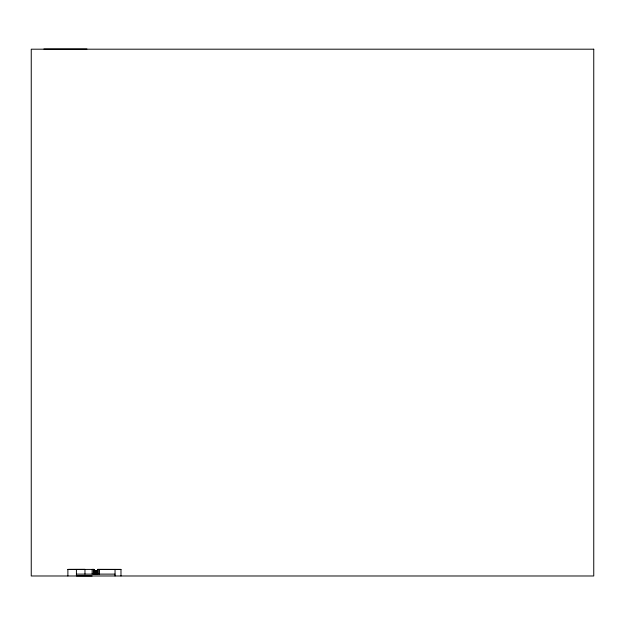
<?xml version="1.0" encoding="UTF-8"?>
<svg xmlns="http://www.w3.org/2000/svg" width="625" height="625" viewBox="0 0 625 625"><rect width="100%" height="100%" fill="white"/><g stroke="black" fill="none" stroke-linecap="round" stroke-linejoin="round"><path stroke-width="0.94" d="M67.883 575.984L67.883 569.43L84.969 569.406L84.969 574.117M120.984 575.984L120.984 569.43L97.578 569.398L97.578 574.117M67.883 569.43L84.969 569.406M43.898 49.016L86.953 49.016M69 569.43L94.062 569.414L94.062 574.117M97.578 569.414L120.984 569.43M94.391 572.312L94.062 569.414L92.141 569.398L92.141 574.117M76.422 574.117L115.039 574.117M92.141 575.984L76.422 575.945L76.422 569.398M115.039 569.398L115.039 575.984M99.492 569.398L99.492 574.117M98.281 569.398L98.281 574.117M97.242 574.117L97.031 570.906L97.031 574.117M96.805 574.117L96.805 570.906L96.594 574.117M96.359 574.117L96.359 570.906L96.148 574.117M95.922 574.117L95.922 570.906L95.711 574.117M95.484 574.117L95.484 570.906L95.273 574.117M95.047 574.117L95.047 570.906L94.836 574.117M94.602 574.117L94.602 570.906L94.391 574.117M93.359 569.398L93.359 574.117M593.75 49.195L31.25 49.195L31.25 575.984L593.75 575.984L593.75 49.195"/></g></svg>
